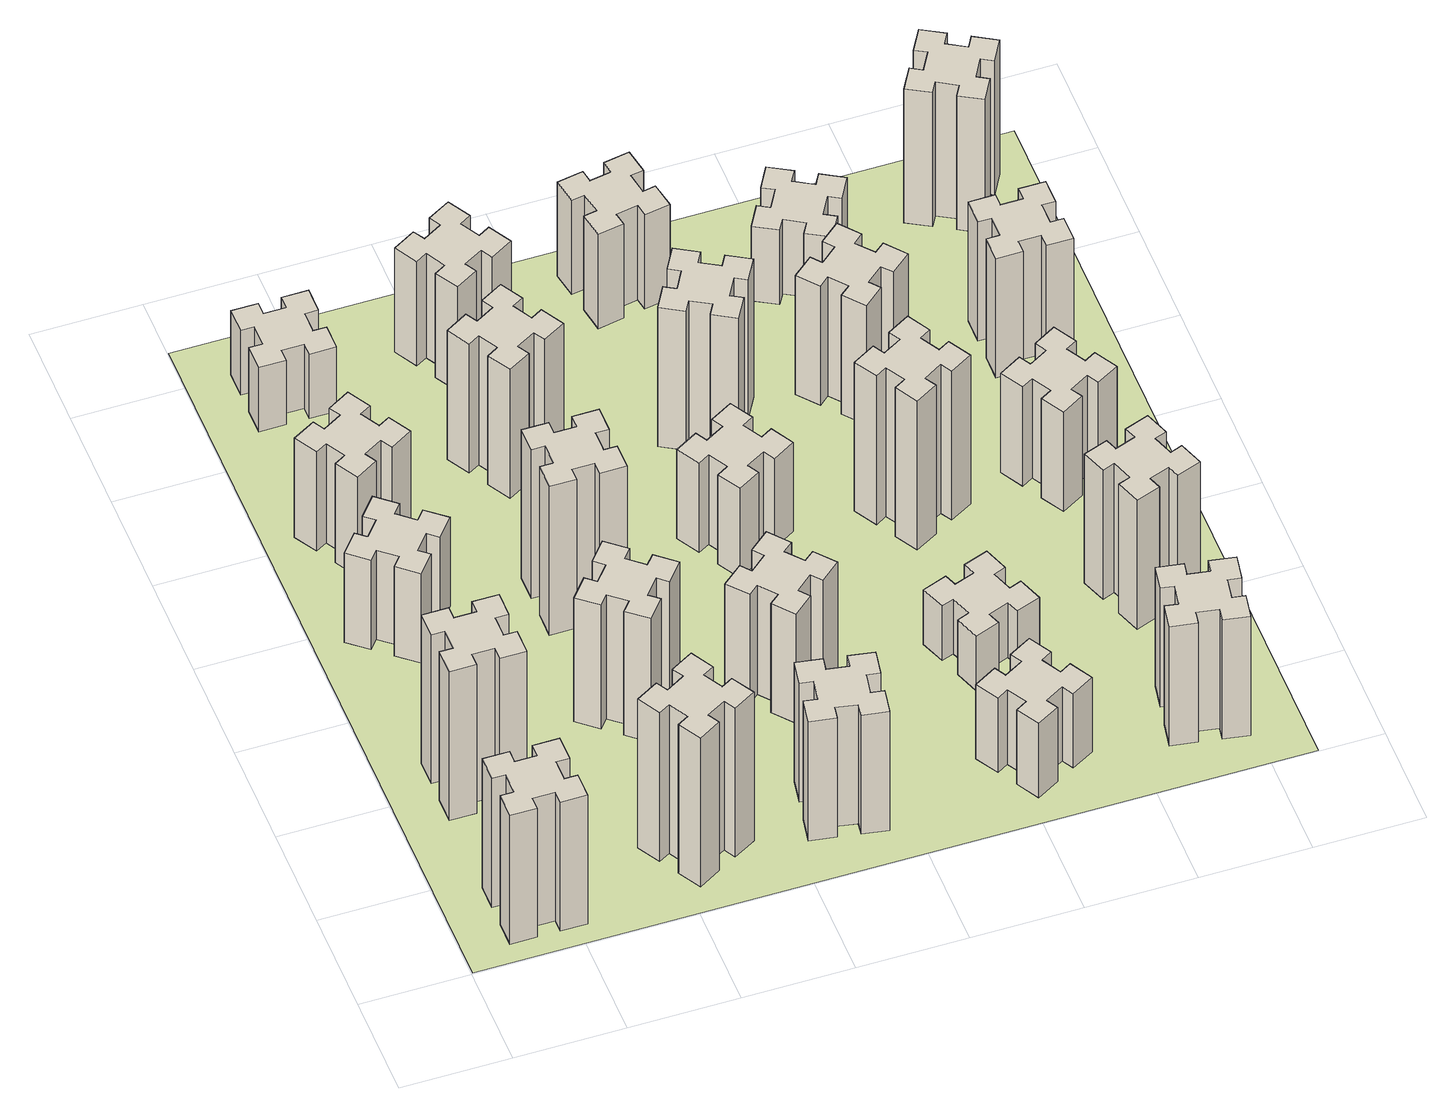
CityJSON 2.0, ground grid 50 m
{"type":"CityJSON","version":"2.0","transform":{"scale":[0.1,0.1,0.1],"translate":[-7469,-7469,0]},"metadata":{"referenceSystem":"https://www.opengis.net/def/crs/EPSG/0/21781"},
"CityObjects":{
"building1":{"type":"Building","attributes":{"class":"1000","function":"1000","usage":"1000","yearOfConstruction":2016,"roofType":"1000","measuredHeight":78,"storeysAboveGround":30,"storeysBelowGround":0},"geometry":[{"type":"Solid","lod":"1","boundaries":[[[[0,1,2,3,4,5,6,7,8,9,10,11,12,13,14,15,16,17,18,19]],[[17,16,20,21]],[[16,15,22,20]],[[15,14,23,22]],[[14,13,24,23]],[[13,12,25,24]],[[12,11,26,25]],[[11,10,27,26]],[[10,9,28,27]],[[9,8,29,28]],[[8,7,30,29]],[[7,6,31,30]],[[6,5,32,31]],[[5,4,33,32]],[[4,3,34,33]],[[3,2,35,34]],[[2,1,36,35]],[[1,0,37,36]],[[0,19,38,37]],[[19,18,39,38]],[[18,17,21,39]],[[24,25,26,27,28,29,30,31,32,33,34,35,36,37,38,39,21,20,22,23]]]]}]},
"building2":{"type":"Building","attributes":{"class":"1000","function":"1000","usage":"1000","yearOfConstruction":2016,"roofType":"1000","measuredHeight":90,"storeysAboveGround":30,"storeysBelowGround":0},"geometry":[{"type":"Solid","lod":"1","boundaries":[[[[40,41,42,43,44,45,46,47,48,49,50,51,52,53,54,55,56,57,58,59]],[[57,56,60,61]],[[56,55,62,60]],[[55,54,63,62]],[[54,53,64,63]],[[53,52,65,64]],[[52,51,66,65]],[[51,50,67,66]],[[50,49,68,67]],[[49,48,69,68]],[[48,47,70,69]],[[47,46,71,70]],[[46,45,72,71]],[[45,44,73,72]],[[44,43,74,73]],[[43,42,75,74]],[[42,41,76,75]],[[41,40,77,76]],[[40,59,78,77]],[[59,58,79,78]],[[58,57,61,79]],[[64,65,66,67,68,69,70,71,72,73,74,75,76,77,78,79,61,60,62,63]]]]}]},
"building3":{"type":"Building","attributes":{"class":"1000","function":"1000","usage":"1000","yearOfConstruction":2016,"roofType":"1000","measuredHeight":54,"storeysAboveGround":30,"storeysBelowGround":0},"geometry":[{"type":"Solid","lod":"1","boundaries":[[[[80,81,82,83,84,85,86,87,88,89,90,91,92,93,94,95,96,97,98,99]],[[97,96,100,101]],[[96,95,102,100]],[[95,94,103,102]],[[94,93,104,103]],[[93,92,105,104]],[[92,91,106,105]],[[91,90,107,106]],[[90,89,108,107]],[[89,88,109,108]],[[88,87,110,109]],[[87,86,111,110]],[[86,85,112,111]],[[85,84,113,112]],[[84,83,114,113]],[[83,82,115,114]],[[82,81,116,115]],[[81,80,117,116]],[[80,99,118,117]],[[99,98,119,118]],[[98,97,101,119]],[[104,105,106,107,108,109,110,111,112,113,114,115,116,117,118,119,101,100,102,103]]]]}]},
"building4":{"type":"Building","attributes":{"class":"1000","function":"1000","usage":"1000","yearOfConstruction":2016,"roofType":"1000","measuredHeight":60,"storeysAboveGround":30,"storeysBelowGround":0},"geometry":[{"type":"Solid","lod":"1","boundaries":[[[[120,121,122,123,124,125,126,127,128,129,130,131,132,133,134,135,136,137,138,139]],[[137,136,140,141]],[[136,135,142,140]],[[135,134,143,142]],[[134,133,144,143]],[[133,132,145,144]],[[132,131,146,145]],[[131,130,147,146]],[[130,129,148,147]],[[129,128,149,148]],[[128,127,150,149]],[[127,126,151,150]],[[126,125,152,151]],[[125,124,153,152]],[[124,123,154,153]],[[123,122,155,154]],[[122,121,156,155]],[[121,120,157,156]],[[120,139,158,157]],[[139,138,159,158]],[[138,137,141,159]],[[144,145,146,147,148,149,150,151,152,153,154,155,156,157,158,159,141,140,142,143]]]]}]},
"building5":{"type":"Building","attributes":{"class":"1000","function":"1000","usage":"1000","yearOfConstruction":2016,"roofType":"1000","measuredHeight":90,"storeysAboveGround":30,"storeysBelowGround":0},"geometry":[{"type":"Solid","lod":"1","boundaries":[[[[160,161,162,163,164,165,166,167,168,169,170,171,172,173,174,175,176,177,178,179]],[[177,176,180,181]],[[176,175,182,180]],[[175,174,183,182]],[[174,173,184,183]],[[173,172,185,184]],[[172,171,186,185]],[[171,170,187,186]],[[170,169,188,187]],[[169,168,189,188]],[[168,167,190,189]],[[167,166,191,190]],[[166,165,192,191]],[[165,164,193,192]],[[164,163,194,193]],[[163,162,195,194]],[[162,161,196,195]],[[161,160,197,196]],[[160,179,198,197]],[[179,178,199,198]],[[178,177,181,199]],[[184,185,186,187,188,189,190,191,192,193,194,195,196,197,198,199,181,180,182,183]]]]}]},
"building6":{"type":"Building","attributes":{"class":"1000","function":"1000","usage":"1000","yearOfConstruction":2016,"roofType":"1000","measuredHeight":39,"storeysAboveGround":30,"storeysBelowGround":0},"geometry":[{"type":"Solid","lod":"1","boundaries":[[[[200,201,202,203,204,205,206,207,208,209,210,211,212,213,214,215,216,217,218,219]],[[217,216,220,221]],[[216,215,222,220]],[[215,214,223,222]],[[214,213,224,223]],[[213,212,225,224]],[[212,211,226,225]],[[211,210,227,226]],[[210,209,228,227]],[[209,208,229,228]],[[208,207,230,229]],[[207,206,231,230]],[[206,205,232,231]],[[205,204,233,232]],[[204,203,234,233]],[[203,202,235,234]],[[202,201,236,235]],[[201,200,237,236]],[[200,219,238,237]],[[219,218,239,238]],[[218,217,221,239]],[[224,225,226,227,228,229,230,231,232,233,234,235,236,237,238,239,221,220,222,223]]]]}]},
"building7":{"type":"Building","attributes":{"class":"1000","function":"1000","usage":"1000","yearOfConstruction":2016,"roofType":"1000","measuredHeight":75,"storeysAboveGround":30,"storeysBelowGround":0},"geometry":[{"type":"Solid","lod":"1","boundaries":[[[[240,241,242,243,244,245,246,247,248,249,250,251,252,253,254,255,256,257,258,259]],[[257,256,260,261]],[[256,255,262,260]],[[255,254,263,262]],[[254,253,264,263]],[[253,252,265,264]],[[252,251,266,265]],[[251,250,267,266]],[[250,249,268,267]],[[249,248,269,268]],[[248,247,270,269]],[[247,246,271,270]],[[246,245,272,271]],[[245,244,273,272]],[[244,243,274,273]],[[243,242,275,274]],[[242,241,276,275]],[[241,240,277,276]],[[240,259,278,277]],[[259,258,279,278]],[[258,257,261,279]],[[264,265,266,267,268,269,270,271,272,273,274,275,276,277,278,279,261,260,262,263]]]]}]},
"building8":{"type":"Building","attributes":{"class":"1000","function":"1000","usage":"1000","yearOfConstruction":2016,"roofType":"1000","measuredHeight":90,"storeysAboveGround":30,"storeysBelowGround":0},"geometry":[{"type":"Solid","lod":"1","boundaries":[[[[280,281,282,283,284,285,286,287,288,289,290,291,292,293,294,295,296,297,298,299]],[[297,296,300,301]],[[296,295,302,300]],[[295,294,303,302]],[[294,293,304,303]],[[293,292,305,304]],[[292,291,306,305]],[[291,290,307,306]],[[290,289,308,307]],[[289,288,309,308]],[[288,287,310,309]],[[287,286,311,310]],[[286,285,312,311]],[[285,284,313,312]],[[284,283,314,313]],[[283,282,315,314]],[[282,281,316,315]],[[281,280,317,316]],[[280,299,318,317]],[[299,298,319,318]],[[298,297,301,319]],[[304,305,306,307,308,309,310,311,312,313,314,315,316,317,318,319,301,300,302,303]]]]}]},
"building9":{"type":"Building","attributes":{"class":"1000","function":"1000","usage":"1000","yearOfConstruction":2016,"roofType":"1000","measuredHeight":72,"storeysAboveGround":30,"storeysBelowGround":0},"geometry":[{"type":"Solid","lod":"1","boundaries":[[[[320,321,322,323,324,325,326,327,328,329,330,331,332,333,334,335,336,337,338,339]],[[337,336,340,341]],[[336,335,342,340]],[[335,334,343,342]],[[334,333,344,343]],[[333,332,345,344]],[[332,331,346,345]],[[331,330,347,346]],[[330,329,348,347]],[[329,328,349,348]],[[328,327,350,349]],[[327,326,351,350]],[[326,325,352,351]],[[325,324,353,352]],[[324,323,354,353]],[[323,322,355,354]],[[322,321,356,355]],[[321,320,357,356]],[[320,339,358,357]],[[339,338,359,358]],[[338,337,341,359]],[[344,345,346,347,348,349,350,351,352,353,354,355,356,357,358,359,341,340,342,343]]]]}]},
"building10":{"type":"Building","attributes":{"class":"1000","function":"1000","usage":"1000","yearOfConstruction":2016,"roofType":"1000","measuredHeight":78,"storeysAboveGround":30,"storeysBelowGround":0},"geometry":[{"type":"Solid","lod":"1","boundaries":[[[[360,361,362,363,364,365,366,367,368,369,370,371,372,373,374,375,376,377,378,379]],[[377,376,380,381]],[[376,375,382,380]],[[375,374,383,382]],[[374,373,384,383]],[[373,372,385,384]],[[372,371,386,385]],[[371,370,387,386]],[[370,369,388,387]],[[369,368,389,388]],[[368,367,390,389]],[[367,366,391,390]],[[366,365,392,391]],[[365,364,393,392]],[[364,363,394,393]],[[363,362,395,394]],[[362,361,396,395]],[[361,360,397,396]],[[360,379,398,397]],[[379,378,399,398]],[[378,377,381,399]],[[384,385,386,387,388,389,390,391,392,393,394,395,396,397,398,399,381,380,382,383]]]]}]},
"building11":{"type":"Building","attributes":{"class":"1000","function":"1000","usage":"1000","yearOfConstruction":2016,"roofType":"1000","measuredHeight":66,"storeysAboveGround":30,"storeysBelowGround":0},"geometry":[{"type":"Solid","lod":"1","boundaries":[[[[400,401,402,403,404,405,406,407,408,409,410,411,412,413,414,415,416,417,418,419]],[[417,416,420,421]],[[416,415,422,420]],[[415,414,423,422]],[[414,413,424,423]],[[413,412,425,424]],[[412,411,426,425]],[[411,410,427,426]],[[410,409,428,427]],[[409,408,429,428]],[[408,407,430,429]],[[407,406,431,430]],[[406,405,432,431]],[[405,404,433,432]],[[404,403,434,433]],[[403,402,435,434]],[[402,401,436,435]],[[401,400,437,436]],[[400,419,438,437]],[[419,418,439,438]],[[418,417,421,439]],[[424,425,426,427,428,429,430,431,432,433,434,435,436,437,438,439,421,420,422,423]]]]}]},
"building12":{"type":"Building","attributes":{"class":"1000","function":"1000","usage":"1000","yearOfConstruction":2016,"roofType":"1000","measuredHeight":63,"storeysAboveGround":30,"storeysBelowGround":0},"geometry":[{"type":"Solid","lod":"1","boundaries":[[[[440,441,442,443,444,445,446,447,448,449,450,451,452,453,454,455,456,457,458,459]],[[457,456,460,461]],[[456,455,462,460]],[[455,454,463,462]],[[454,453,464,463]],[[453,452,465,464]],[[452,451,466,465]],[[451,450,467,466]],[[450,449,468,467]],[[449,448,469,468]],[[448,447,470,469]],[[447,446,471,470]],[[446,445,472,471]],[[445,444,473,472]],[[444,443,474,473]],[[443,442,475,474]],[[442,441,476,475]],[[441,440,477,476]],[[440,459,478,477]],[[459,458,479,478]],[[458,457,461,479]],[[464,465,466,467,468,469,470,471,472,473,474,475,476,477,478,479,461,460,462,463]]]]}]},
"building13":{"type":"Building","attributes":{"class":"1000","function":"1000","usage":"1000","yearOfConstruction":2016,"roofType":"1000","measuredHeight":54,"storeysAboveGround":30,"storeysBelowGround":0},"geometry":[{"type":"Solid","lod":"1","boundaries":[[[[480,481,482,483,484,485,486,487,488,489,490,491,492,493,494,495,496,497,498,499]],[[497,496,500,501]],[[496,495,502,500]],[[495,494,503,502]],[[494,493,504,503]],[[493,492,505,504]],[[492,491,506,505]],[[491,490,507,506]],[[490,489,508,507]],[[489,488,509,508]],[[488,487,510,509]],[[487,486,511,510]],[[486,485,512,511]],[[485,484,513,512]],[[484,483,514,513]],[[483,482,515,514]],[[482,481,516,515]],[[481,480,517,516]],[[480,499,518,517]],[[499,498,519,518]],[[498,497,501,519]],[[504,505,506,507,508,509,510,511,512,513,514,515,516,517,518,519,501,500,502,503]]]]}]},
"building14":{"type":"Building","attributes":{"class":"1000","function":"1000","usage":"1000","yearOfConstruction":2016,"roofType":"1000","measuredHeight":45,"storeysAboveGround":30,"storeysBelowGround":0},"geometry":[{"type":"Solid","lod":"1","boundaries":[[[[520,521,522,523,524,525,526,527,528,529,530,531,532,533,534,535,536,537,538,539]],[[537,536,540,541]],[[536,535,542,540]],[[535,534,543,542]],[[534,533,544,543]],[[533,532,545,544]],[[532,531,546,545]],[[531,530,547,546]],[[530,529,548,547]],[[529,528,549,548]],[[528,527,550,549]],[[527,526,551,550]],[[526,525,552,551]],[[525,524,553,552]],[[524,523,554,553]],[[523,522,555,554]],[[522,521,556,555]],[[521,520,557,556]],[[520,539,558,557]],[[539,538,559,558]],[[538,537,541,559]],[[544,545,546,547,548,549,550,551,552,553,554,555,556,557,558,559,541,540,542,543]]]]}]},
"building15":{"type":"Building","attributes":{"class":"1000","function":"1000","usage":"1000","yearOfConstruction":2016,"roofType":"1000","measuredHeight":84,"storeysAboveGround":30,"storeysBelowGround":0},"geometry":[{"type":"Solid","lod":"1","boundaries":[[[[560,561,562,563,564,565,566,567,568,569,570,571,572,573,574,575,576,577,578,579]],[[577,576,580,581]],[[576,575,582,580]],[[575,574,583,582]],[[574,573,584,583]],[[573,572,585,584]],[[572,571,586,585]],[[571,570,587,586]],[[570,569,588,587]],[[569,568,589,588]],[[568,567,590,589]],[[567,566,591,590]],[[566,565,592,591]],[[565,564,593,592]],[[564,563,594,593]],[[563,562,595,594]],[[562,561,596,595]],[[561,560,597,596]],[[560,579,598,597]],[[579,578,599,598]],[[578,577,581,599]],[[584,585,586,587,588,589,590,591,592,593,594,595,596,597,598,599,581,580,582,583]]]]}]},
"building16":{"type":"Building","attributes":{"class":"1000","function":"1000","usage":"1000","yearOfConstruction":2016,"roofType":"1000","measuredHeight":57,"storeysAboveGround":30,"storeysBelowGround":0},"geometry":[{"type":"Solid","lod":"1","boundaries":[[[[600,601,602,603,604,605,606,607,608,609,610,611,612,613,614,615,616,617,618,619]],[[617,616,620,621]],[[616,615,622,620]],[[615,614,623,622]],[[614,613,624,623]],[[613,612,625,624]],[[612,611,626,625]],[[611,610,627,626]],[[610,609,628,627]],[[609,608,629,628]],[[608,607,630,629]],[[607,606,631,630]],[[606,605,632,631]],[[605,604,633,632]],[[604,603,634,633]],[[603,602,635,634]],[[602,601,636,635]],[[601,600,637,636]],[[600,619,638,637]],[[619,618,639,638]],[[618,617,621,639]],[[624,625,626,627,628,629,630,631,632,633,634,635,636,637,638,639,621,620,622,623]]]]}]},
"building17":{"type":"Building","attributes":{"class":"1000","function":"1000","usage":"1000","yearOfConstruction":2016,"roofType":"1000","measuredHeight":33,"storeysAboveGround":30,"storeysBelowGround":0},"geometry":[{"type":"Solid","lod":"1","boundaries":[[[[640,641,642,643,644,645,646,647,648,649,650,651,652,653,654,655,656,657,658,659]],[[657,656,660,661]],[[656,655,662,660]],[[655,654,663,662]],[[654,653,664,663]],[[653,652,665,664]],[[652,651,666,665]],[[651,650,667,666]],[[650,649,668,667]],[[649,648,669,668]],[[648,647,670,669]],[[647,646,671,670]],[[646,645,672,671]],[[645,644,673,672]],[[644,643,674,673]],[[643,642,675,674]],[[642,641,676,675]],[[641,640,677,676]],[[640,659,678,677]],[[659,658,679,678]],[[658,657,661,679]],[[664,665,666,667,668,669,670,671,672,673,674,675,676,677,678,679,661,660,662,663]]]]}]},
"building18":{"type":"Building","attributes":{"class":"1000","function":"1000","usage":"1000","yearOfConstruction":2016,"roofType":"1000","measuredHeight":90,"storeysAboveGround":30,"storeysBelowGround":0},"geometry":[{"type":"Solid","lod":"1","boundaries":[[[[680,681,682,683,684,685,686,687,688,689,690,691,692,693,694,695,696,697,698,699]],[[697,696,700,701]],[[696,695,702,700]],[[695,694,703,702]],[[694,693,704,703]],[[693,692,705,704]],[[692,691,706,705]],[[691,690,707,706]],[[690,689,708,707]],[[689,688,709,708]],[[688,687,710,709]],[[687,686,711,710]],[[686,685,712,711]],[[685,684,713,712]],[[684,683,714,713]],[[683,682,715,714]],[[682,681,716,715]],[[681,680,717,716]],[[680,699,718,717]],[[699,698,719,718]],[[698,697,701,719]],[[704,705,706,707,708,709,710,711,712,713,714,715,716,717,718,719,701,700,702,703]]]]}]},
"building19":{"type":"Building","attributes":{"class":"1000","function":"1000","usage":"1000","yearOfConstruction":2016,"roofType":"1000","measuredHeight":72,"storeysAboveGround":30,"storeysBelowGround":0},"geometry":[{"type":"Solid","lod":"1","boundaries":[[[[720,721,722,723,724,725,726,727,728,729,730,731,732,733,734,735,736,737,738,739]],[[737,736,740,741]],[[736,735,742,740]],[[735,734,743,742]],[[734,733,744,743]],[[733,732,745,744]],[[732,731,746,745]],[[731,730,747,746]],[[730,729,748,747]],[[729,728,749,748]],[[728,727,750,749]],[[727,726,751,750]],[[726,725,752,751]],[[725,724,753,752]],[[724,723,754,753]],[[723,722,755,754]],[[722,721,756,755]],[[721,720,757,756]],[[720,739,758,757]],[[739,738,759,758]],[[738,737,741,759]],[[744,745,746,747,748,749,750,751,752,753,754,755,756,757,758,759,741,740,742,743]]]]}]},
"building20":{"type":"Building","attributes":{"class":"1000","function":"1000","usage":"1000","yearOfConstruction":2016,"roofType":"1000","measuredHeight":72,"storeysAboveGround":30,"storeysBelowGround":0},"geometry":[{"type":"Solid","lod":"1","boundaries":[[[[760,761,762,763,764,765,766,767,768,769,770,771,772,773,774,775,776,777,778,779]],[[777,776,780,781]],[[776,775,782,780]],[[775,774,783,782]],[[774,773,784,783]],[[773,772,785,784]],[[772,771,786,785]],[[771,770,787,786]],[[770,769,788,787]],[[769,768,789,788]],[[768,767,790,789]],[[767,766,791,790]],[[766,765,792,791]],[[765,764,793,792]],[[764,763,794,793]],[[763,762,795,794]],[[762,761,796,795]],[[761,760,797,796]],[[760,779,798,797]],[[779,778,799,798]],[[778,777,781,799]],[[784,785,786,787,788,789,790,791,792,793,794,795,796,797,798,799,781,780,782,783]]]]}]},
"building21":{"type":"Building","attributes":{"class":"1000","function":"1000","usage":"1000","yearOfConstruction":2016,"roofType":"1000","measuredHeight":45,"storeysAboveGround":30,"storeysBelowGround":0},"geometry":[{"type":"Solid","lod":"1","boundaries":[[[[800,801,802,803,804,805,806,807,808,809,810,811,812,813,814,815,816,817,818,819]],[[817,816,820,821]],[[816,815,822,820]],[[815,814,823,822]],[[814,813,824,823]],[[813,812,825,824]],[[812,811,826,825]],[[811,810,827,826]],[[810,809,828,827]],[[809,808,829,828]],[[808,807,830,829]],[[807,806,831,830]],[[806,805,832,831]],[[805,804,833,832]],[[804,803,834,833]],[[803,802,835,834]],[[802,801,836,835]],[[801,800,837,836]],[[800,819,838,837]],[[819,818,839,838]],[[818,817,821,839]],[[824,825,826,827,828,829,830,831,832,833,834,835,836,837,838,839,821,820,822,823]]]]}]},
"building22":{"type":"Building","attributes":{"class":"1000","function":"1000","usage":"1000","yearOfConstruction":2016,"roofType":"1000","measuredHeight":78,"storeysAboveGround":30,"storeysBelowGround":0},"geometry":[{"type":"Solid","lod":"1","boundaries":[[[[840,841,842,843,844,845,846,847,848,849,850,851,852,853,854,855,856,857,858,859]],[[857,856,860,861]],[[856,855,862,860]],[[855,854,863,862]],[[854,853,864,863]],[[853,852,865,864]],[[852,851,866,865]],[[851,850,867,866]],[[850,849,868,867]],[[849,848,869,868]],[[848,847,870,869]],[[847,846,871,870]],[[846,845,872,871]],[[845,844,873,872]],[[844,843,874,873]],[[843,842,875,874]],[[842,841,876,875]],[[841,840,877,876]],[[840,859,878,877]],[[859,858,879,878]],[[858,857,861,879]],[[864,865,866,867,868,869,870,871,872,873,874,875,876,877,878,879,861,860,862,863]]]]}]},
"building23":{"type":"Building","attributes":{"class":"1000","function":"1000","usage":"1000","yearOfConstruction":2016,"roofType":"1000","measuredHeight":60,"storeysAboveGround":30,"storeysBelowGround":0},"geometry":[{"type":"Solid","lod":"1","boundaries":[[[[880,881,882,883,884,885,886,887,888,889,890,891,892,893,894,895,896,897,898,899]],[[897,896,900,901]],[[896,895,902,900]],[[895,894,903,902]],[[894,893,904,903]],[[893,892,905,904]],[[892,891,906,905]],[[891,890,907,906]],[[890,889,908,907]],[[889,888,909,908]],[[888,887,910,909]],[[887,886,911,910]],[[886,885,912,911]],[[885,884,913,912]],[[884,883,914,913]],[[883,882,915,914]],[[882,881,916,915]],[[881,880,917,916]],[[880,899,918,917]],[[899,898,919,918]],[[898,897,901,919]],[[904,905,906,907,908,909,910,911,912,913,914,915,916,917,918,919,901,900,902,903]]]]}]},
"building24":{"type":"Building","attributes":{"class":"1000","function":"1000","usage":"1000","yearOfConstruction":2016,"roofType":"1000","measuredHeight":72,"storeysAboveGround":30,"storeysBelowGround":0},"geometry":[{"type":"Solid","lod":"1","boundaries":[[[[920,921,922,923,924,925,926,927,928,929,930,931,932,933,934,935,936,937,938,939]],[[937,936,940,941]],[[936,935,942,940]],[[935,934,943,942]],[[934,933,944,943]],[[933,932,945,944]],[[932,931,946,945]],[[931,930,947,946]],[[930,929,948,947]],[[929,928,949,948]],[[928,927,950,949]],[[927,926,951,950]],[[926,925,952,951]],[[925,924,953,952]],[[924,923,954,953]],[[923,922,955,954]],[[922,921,956,955]],[[921,920,957,956]],[[920,939,958,957]],[[939,938,959,958]],[[938,937,941,959]],[[944,945,946,947,948,949,950,951,952,953,954,955,956,957,958,959,941,940,942,943]]]]}]},
"building25":{"type":"Building","attributes":{"class":"1000","function":"1000","usage":"1000","yearOfConstruction":2016,"roofType":"1000","measuredHeight":81,"storeysAboveGround":30,"storeysBelowGround":0},"geometry":[{"type":"Solid","lod":"1","boundaries":[[[[960,961,962,963,964,965,966,967,968,969,970,971,972,973,974,975,976,977,978,979]],[[977,976,980,981]],[[976,975,982,980]],[[975,974,983,982]],[[974,973,984,983]],[[973,972,985,984]],[[972,971,986,985]],[[971,970,987,986]],[[970,969,988,987]],[[969,968,989,988]],[[968,967,990,989]],[[967,966,991,990]],[[966,965,992,991]],[[965,964,993,992]],[[964,963,994,993]],[[963,962,995,994]],[[962,961,996,995]],[[961,960,997,996]],[[960,979,998,997]],[[979,978,999,998]],[[978,977,981,999]],[[984,985,986,987,988,989,990,991,992,993,994,995,996,997,998,999,981,980,982,983]]]]}]},
"landuse1":{"type":"LandUse","attributes":{"name":"plot1","function":"1010"},"geometry":[{"type":"MultiSurface","lod":"1","boundaries":[[[1000,1001,1002,1003]]]}]}
},
"vertices":[
[265,325,0],[265,225,0],[205,225,0],[205,105,0],[325,105,0],[325,165,0],[425,165,0],[425,105,0],[545,105,0],[545,225,0],[485,225,0],[485,325,0],[545,325,0],[545,445,0],[425,445,0],[425,385,0],[325,385,0],[325,445,0],[205,445,0],[205,325,0],[325,385,780],[325,445,780],[425,385,780],[425,445,780],[545,445,780],[545,325,780],[485,325,780],[485,225,780],[545,225,780],[545,105,780],[425,105,780],[425,165,780],[325,165,780],[325,105,780],[205,105,780],[205,225,780],[265,225,780],[265,325,780],[205,325,780],[205,445,780],
[265,1065,0],[265,965,0],[205,965,0],[205,845,0],[325,845,0],[325,905,0],[425,905,0],[425,845,0],[545,845,0],[545,965,0],[485,965,0],[485,1065,0],[545,1065,0],[545,1185,0],[425,1185,0],[425,1125,0],[325,1125,0],[325,1185,0],[205,1185,0],[205,1065,0],[325,1125,900],[325,1185,900],[425,1125,900],[425,1185,900],[545,1185,900],[545,1065,900],[485,1065,900],[485,965,900],[545,965,900],[545,845,900],[425,845,900],[425,905,900],[325,905,900],[325,845,900],[205,845,900],[205,965,900],[265,965,900],[265,1065,900],[205,1065,900],[205,1185,900],
[427,1846,0],[492,1923,0],[538,1884,0],[615,1976,0],[523,2053,0],[484,2007,0],[408,2072,0],[446,2118,0],[354,2195,0],[277,2103,0],[323,2064,0],[259,1988,0],[213,2026,0],[136,1934,0],[228,1857,0],[266,1903,0],[343,1839,0],[304,1793,0],[396,1716,0],[473,1808,0],[343,1839,540],[304,1793,540],[266,1903,540],[228,1857,540],[136,1934,540],[213,2026,540],[259,1988,540],[323,2064,540],[277,2103,540],[354,2195,540],[446,2118,540],[408,2072,540],[484,2007,540],[523,2053,540],[615,1976,540],[538,1884,540],[492,1923,540],[427,1846,540],[473,1808,540],[396,1716,540],
[496,2507,0],[446,2594,0],[498,2624,0],[438,2728,0],[334,2668,0],[364,2616,0],[277,2566,0],[247,2618,0],[143,2558,0],[203,2454,0],[255,2484,0],[305,2397,0],[253,2367,0],[313,2263,0],[417,2323,0],[387,2375,0],[474,2425,0],[504,2373,0],[608,2433,0],[548,2537,0],[474,2425,600],[504,2373,600],[387,2375,600],[417,2323,600],[313,2263,600],[253,2367,600],[305,2397,600],[255,2484,600],[203,2454,600],[143,2558,600],[247,2618,600],[277,2566,600],[364,2616,600],[334,2668,600],[438,2728,600],[498,2624,600],[446,2594,600],[496,2507,600],[548,2537,600],[608,2433,600],
[1127,255,0],[1214,305,0],[1244,253,0],[1348,313,0],[1288,417,0],[1236,387,0],[1186,474,0],[1238,504,0],[1178,608,0],[1074,548,0],[1104,496,0],[1017,446,0],[987,498,0],[883,438,0],[943,334,0],[995,364,0],[1045,277,0],[993,247,0],[1053,143,0],[1157,203,0],[1045,277,900],[993,247,900],[995,364,900],[943,334,900],[883,438,900],[987,498,900],[1017,446,900],[1104,496,900],[1074,548,900],[1178,608,900],[1238,504,900],[1186,474,900],[1236,387,900],[1288,417,900],[1348,313,900],[1244,253,900],[1214,305,900],[1127,255,900],[1157,203,900],[1053,143,900],
[265,3385,0],[265,3285,0],[205,3285,0],[205,3165,0],[325,3165,0],[325,3225,0],[425,3225,0],[425,3165,0],[545,3165,0],[545,3285,0],[485,3285,0],[485,3385,0],[545,3385,0],[545,3505,0],[425,3505,0],[425,3445,0],[325,3445,0],[325,3505,0],[205,3505,0],[205,3385,0],[325,3445,390],[325,3505,390],[425,3445,390],[425,3505,390],[545,3505,390],[545,3385,390],[485,3385,390],[485,3285,390],[545,3285,390],[545,3165,390],[425,3165,390],[425,3225,390],[325,3225,390],[325,3165,390],[205,3165,390],[205,3285,390],[265,3285,390],[265,3385,390],[205,3385,390],[205,3505,390],
[1224,1267,0],[1148,1332,0],[1186,1378,0],[1094,1455,0],[1017,1363,0],[1063,1324,0],[999,1248,0],[953,1286,0],[876,1194,0],[968,1117,0],[1006,1163,0],[1083,1099,0],[1044,1053,0],[1136,976,0],[1213,1068,0],[1167,1106,0],[1232,1183,0],[1278,1144,0],[1355,1236,0],[1263,1313,0],[1232,1183,750],[1278,1144,750],[1167,1106,750],[1213,1068,750],[1136,976,750],[1044,1053,750],[1083,1099,750],[1006,1163,750],[968,1117,750],[876,1194,750],[953,1286,750],[999,1248,750],[1063,1324,750],[1017,1363,750],[1094,1455,750],[1186,1378,750],[1148,1332,750],[1224,1267,750],[1263,1313,750],[1355,1236,750],
[1165,1965,0],[1065,1965,0],[1065,2025,0],[945,2025,0],[945,1905,0],[1005,1905,0],[1005,1805,0],[945,1805,0],[945,1685,0],[1065,1685,0],[1065,1745,0],[1165,1745,0],[1165,1685,0],[1285,1685,0],[1285,1805,0],[1225,1805,0],[1225,1905,0],[1285,1905,0],[1285,2025,0],[1165,2025,0],[1225,1905,900],[1285,1905,900],[1225,1805,900],[1285,1805,900],[1285,1685,900],[1165,1685,900],[1165,1745,900],[1065,1745,900],[1065,1685,900],[945,1685,900],[945,1805,900],[1005,1805,900],[1005,1905,900],[945,1905,900],[945,2025,900],[1065,2025,900],[1065,1965,900],[1165,1965,900],[1165,2025,900],[1285,2025,900],
[1855,307,0],[1872,405,0],[1931,395,0],[1952,513,0],[1834,534,0],[1824,475,0],[1725,492,0],[1736,551,0],[1617,572,0],[1597,454,0],[1656,444,0],[1638,345,0],[1579,356,0],[1558,237,0],[1677,217,0],[1687,276,0],[1785,258,0],[1775,199,0],[1893,178,0],[1914,297,0],[1785,258,720],[1775,199,720],[1687,276,720],[1677,217,720],[1558,237,720],[1579,356,720],[1638,345,720],[1656,444,720],[1597,454,720],[1617,572,720],[1736,551,720],[1725,492,720],[1824,475,720],[1834,534,720],[1952,513,720],[1931,395,720],[1872,405,720],[1855,307,720],[1914,297,720],[1893,178,720],
[1236,2707,0],[1186,2794,0],[1238,2824,0],[1178,2928,0],[1074,2868,0],[1104,2816,0],[1017,2766,0],[987,2818,0],[883,2758,0],[943,2654,0],[995,2684,0],[1045,2597,0],[993,2567,0],[1053,2463,0],[1157,2523,0],[1127,2575,0],[1214,2625,0],[1244,2573,0],[1348,2633,0],[1288,2737,0],[1214,2625,780],[1244,2573,780],[1127,2575,780],[1157,2523,780],[1053,2463,780],[993,2567,780],[1045,2597,780],[995,2684,780],[943,2654,780],[883,2758,780],[987,2818,780],[1017,2766,780],[1104,2816,780],[1074,2868,780],[1178,2928,780],[1238,2824,780],[1186,2794,780],[1236,2707,780],[1288,2737,780],[1348,2633,780],
[1788,999,0],[1864,1063,0],[1903,1017,0],[1995,1094,0],[1918,1186,0],[1872,1148,0],[1807,1224,0],[1853,1263,0],[1776,1355,0],[1684,1278,0],[1723,1232,0],[1646,1167,0],[1608,1213,0],[1516,1136,0],[1593,1044,0],[1639,1083,0],[1703,1006,0],[1657,968,0],[1734,876,0],[1826,953,0],[1703,1006,660],[1657,968,660],[1639,1083,660],[1593,1044,660],[1516,1136,660],[1608,1213,660],[1646,1167,660],[1723,1232,660],[1684,1278,660],[1776,1355,660],[1853,1263,660],[1807,1224,660],[1872,1148,660],[1918,1186,660],[1995,1094,660],[1903,1017,660],[1864,1063,660],[1788,999,660],[1826,953,660],[1734,876,660],
[1236,3347,0],[1186,3434,0],[1238,3464,0],[1178,3568,0],[1074,3508,0],[1104,3456,0],[1017,3406,0],[987,3458,0],[883,3398,0],[943,3294,0],[995,3324,0],[1045,3237,0],[993,3207,0],[1053,3103,0],[1157,3163,0],[1127,3215,0],[1214,3265,0],[1244,3213,0],[1348,3273,0],[1288,3377,0],[1214,3265,630],[1244,3213,630],[1127,3215,630],[1157,3163,630],[1053,3103,630],[993,3207,630],[1045,3237,630],[995,3324,630],[943,3294,630],[883,3398,630],[987,3458,630],[1017,3406,630],[1104,3456,630],[1074,3508,630],[1178,3568,630],[1238,3464,630],[1186,3434,630],[1236,3347,630],[1288,3377,630],[1348,3273,630],
[1844,2076,0],[1757,2026,0],[1727,2078,0],[1623,2018,0],[1683,1914,0],[1735,1944,0],[1785,1857,0],[1733,1827,0],[1793,1723,0],[1897,1783,0],[1867,1835,0],[1954,1885,0],[1984,1833,0],[2088,1893,0],[2028,1997,0],[1976,1967,0],[1926,2054,0],[1978,2084,0],[1918,2188,0],[1814,2128,0],[1926,2054,540],[1978,2084,540],[1976,1967,540],[2028,1997,540],[2088,1893,540],[1984,1833,540],[1954,1885,540],[1867,1835,540],[1897,1783,540],[1793,1723,540],[1733,1827,540],[1785,1857,540],[1735,1944,540],[1683,1914,540],[1623,2018,540],[1727,2078,540],[1757,2026,540],[1844,2076,540],[1814,2128,540],[1918,2188,540],
[2475,364,0],[2525,277,0],[2473,247,0],[2533,143,0],[2637,203,0],[2607,255,0],[2694,305,0],[2724,253,0],[2828,313,0],[2768,417,0],[2716,387,0],[2666,474,0],[2718,504,0],[2658,608,0],[2554,548,0],[2584,496,0],[2497,446,0],[2467,498,0],[2363,438,0],[2423,334,0],[2497,446,450],[2467,498,450],[2584,496,450],[2554,548,450],[2658,608,450],[2718,504,450],[2666,474,450],[2716,387,450],[2768,417,450],[2828,313,450],[2724,253,450],[2694,305,450],[2607,255,450],[2637,203,450],[2533,143,450],[2473,247,450],[2525,277,450],[2475,364,450],[2423,334,450],[2363,438,450],
[2054,2666,0],[1967,2716,0],[1997,2768,0],[1893,2828,0],[1833,2724,0],[1885,2694,0],[1835,2607,0],[1783,2637,0],[1723,2533,0],[1827,2473,0],[1857,2525,0],[1944,2475,0],[1914,2423,0],[2018,2363,0],[2078,2467,0],[2026,2497,0],[2076,2584,0],[2128,2554,0],[2188,2658,0],[2084,2718,0],[2076,2584,840],[2128,2554,840],[2026,2497,840],[2078,2467,840],[2018,2363,840],[1914,2423,840],[1944,2475,840],[1857,2525,840],[1827,2473,840],[1723,2533,840],[1783,2637,840],[1835,2607,840],[1885,2694,840],[1833,2724,840],[1893,2828,840],[1997,2768,840],[1967,2716,840],[2054,2666,840],[2084,2718,840],[2188,2658,840],
[1738,3465,0],[1756,3367,0],[1697,3357,0],[1717,3238,0],[1836,3259,0],[1825,3318,0],[1924,3336,0],[1934,3277,0],[2052,3297,0],[2031,3416,0],[1972,3405,0],[1955,3504,0],[2014,3514,0],[1993,3632,0],[1875,3611,0],[1885,3552,0],[1787,3535,0],[1777,3594,0],[1658,3573,0],[1679,3455,0],[1787,3535,570],[1777,3594,570],[1885,3552,570],[1875,3611,570],[1993,3632,570],[2014,3514,570],[1955,3504,570],[1972,3405,570],[2031,3416,570],[2052,3297,570],[1934,3277,570],[1924,3336,570],[1825,3318,570],[1836,3259,570],[1717,3238,570],[1697,3357,570],[1756,3367,570],[1738,3465,570],[1679,3455,570],[1658,3573,570],
[2716,1006,0],[2682,1100,0],[2738,1120,0],[2697,1233,0],[2584,1192,0],[2605,1136,0],[2511,1102,0],[2490,1158,0],[2377,1117,0],[2419,1004,0],[2475,1025,0],[2509,931,0],[2453,910,0],[2494,797,0],[2607,839,0],[2586,895,0],[2680,929,0],[2700,873,0],[2813,914,0],[2772,1027,0],[2680,929,330],[2700,873,330],[2586,895,330],[2607,839,330],[2494,797,330],[2453,910,330],[2509,931,330],[2475,1025,330],[2419,1004,330],[2377,1117,330],[2490,1158,330],[2511,1102,330],[2605,1136,330],[2584,1192,330],[2697,1233,330],[2738,1120,330],[2682,1100,330],[2716,1006,330],[2772,1027,330],[2813,914,330],
[2607,1735,0],[2694,1785,0],[2724,1733,0],[2828,1793,0],[2768,1897,0],[2716,1867,0],[2666,1954,0],[2718,1984,0],[2658,2088,0],[2554,2028,0],[2584,1976,0],[2497,1926,0],[2467,1978,0],[2363,1918,0],[2423,1814,0],[2475,1844,0],[2525,1757,0],[2473,1727,0],[2533,1623,0],[2637,1683,0],[2525,1757,900],[2473,1727,900],[2475,1844,900],[2423,1814,900],[2363,1918,900],[2467,1978,900],[2497,1926,900],[2584,1976,900],[2554,2028,900],[2658,2088,900],[2718,1984,900],[2666,1954,900],[2716,1867,900],[2768,1897,900],[2828,1793,900],[2724,1733,900],[2694,1785,900],[2607,1735,900],[2637,1683,900],[2533,1623,900],
[2563,2712,0],[2486,2647,0],[2448,2693,0],[2356,2616,0],[2433,2524,0],[2479,2563,0],[2543,2486,0],[2497,2448,0],[2574,2356,0],[2666,2433,0],[2628,2479,0],[2704,2543,0],[2743,2497,0],[2835,2574,0],[2758,2666,0],[2712,2628,0],[2647,2704,0],[2693,2743,0],[2616,2835,0],[2524,2758,0],[2647,2704,720],[2693,2743,720],[2712,2628,720],[2758,2666,720],[2835,2574,720],[2743,2497,720],[2704,2543,720],[2628,2479,720],[2666,2433,720],[2574,2356,720],[2497,2448,720],[2543,2486,720],[2479,2563,720],[2433,2524,720],[2356,2616,720],[2448,2693,720],[2486,2647,720],[2563,2712,720],[2524,2758,720],[2616,2835,720],
[3435,307,0],[3452,405,0],[3511,395,0],[3532,513,0],[3414,534,0],[3404,475,0],[3305,492,0],[3316,551,0],[3197,572,0],[3177,454,0],[3236,444,0],[3218,345,0],[3159,356,0],[3138,237,0],[3257,217,0],[3267,276,0],[3365,258,0],[3355,199,0],[3473,178,0],[3494,297,0],[3365,258,720],[3355,199,720],[3267,276,720],[3257,217,720],[3138,237,720],[3159,356,720],[3218,345,720],[3236,444,720],[3177,454,720],[3197,572,720],[3316,551,720],[3305,492,720],[3404,475,720],[3414,534,720],[3532,513,720],[3511,395,720],[3452,405,720],[3435,307,720],[3494,297,720],[3473,178,720],
[2497,3165,0],[2584,3115,0],[2554,3063,0],[2658,3003,0],[2718,3107,0],[2666,3137,0],[2716,3224,0],[2768,3194,0],[2828,3298,0],[2724,3358,0],[2694,3306,0],[2607,3356,0],[2637,3408,0],[2533,3468,0],[2473,3364,0],[2525,3334,0],[2475,3247,0],[2423,3277,0],[2363,3173,0],[2467,3113,0],[2475,3247,450],[2423,3277,450],[2525,3334,450],[2473,3364,450],[2533,3468,450],[2637,3408,450],[2607,3356,450],[2694,3306,450],[2724,3358,450],[2828,3298,450],[2768,3194,450],[2716,3224,450],[2666,3137,450],[2718,3107,450],[2658,3003,450],[2554,3063,450],[2584,3115,450],[2497,3165,450],[2467,3113,450],[2363,3173,450],
[3215,1125,0],[3249,1031,0],[3193,1010,0],[3234,897,0],[3347,939,0],[3326,995,0],[3420,1029,0],[3440,973,0],[3553,1014,0],[3512,1127,0],[3456,1106,0],[3422,1200,0],[3478,1220,0],[3437,1333,0],[3324,1292,0],[3345,1236,0],[3251,1202,0],[3230,1258,0],[3117,1217,0],[3159,1104,0],[3251,1202,780],[3230,1258,780],[3345,1236,780],[3324,1292,780],[3437,1333,780],[3478,1220,780],[3422,1200,780],[3456,1106,780],[3512,1127,780],[3553,1014,780],[3440,973,780],[3420,1029,780],[3326,995,780],[3347,939,780],[3234,897,780],[3193,1010,780],[3249,1031,780],[3215,1125,780],[3159,1104,780],[3117,1217,780],
[3224,1976,0],[3137,1926,0],[3107,1978,0],[3003,1918,0],[3063,1814,0],[3115,1844,0],[3165,1757,0],[3113,1727,0],[3173,1623,0],[3277,1683,0],[3247,1735,0],[3334,1785,0],[3364,1733,0],[3468,1793,0],[3408,1897,0],[3356,1867,0],[3306,1954,0],[3358,1984,0],[3298,2088,0],[3194,2028,0],[3306,1954,600],[3358,1984,600],[3356,1867,600],[3408,1897,600],[3468,1793,600],[3364,1733,600],[3334,1785,600],[3247,1735,600],[3277,1683,600],[3173,1623,600],[3113,1727,600],[3165,1757,600],[3115,1844,600],[3063,1814,600],[3003,1918,600],[3107,1978,600],[3137,1926,600],[3224,1976,600],[3194,2028,600],[3298,2088,600],
[3385,2705,0],[3285,2705,0],[3285,2765,0],[3165,2765,0],[3165,2645,0],[3225,2645,0],[3225,2545,0],[3165,2545,0],[3165,2425,0],[3285,2425,0],[3285,2485,0],[3385,2485,0],[3385,2425,0],[3505,2425,0],[3505,2545,0],[3445,2545,0],[3445,2645,0],[3505,2645,0],[3505,2765,0],[3385,2765,0],[3445,2645,720],[3505,2645,720],[3445,2545,720],[3505,2545,720],[3505,2425,720],[3385,2425,720],[3385,2485,720],[3285,2485,720],[3285,2425,720],[3165,2425,720],[3165,2545,720],[3225,2545,720],[3225,2645,720],[3165,2645,720],[3165,2765,720],[3285,2765,720],[3285,2705,720],[3385,2705,720],[3385,2765,720],[3505,2765,720],
[3237,3365,0],[3324,3315,0],[3294,3263,0],[3398,3203,0],[3458,3307,0],[3406,3337,0],[3456,3424,0],[3508,3394,0],[3568,3498,0],[3464,3558,0],[3434,3506,0],[3347,3556,0],[3377,3608,0],[3273,3668,0],[3213,3564,0],[3265,3534,0],[3215,3447,0],[3163,3477,0],[3103,3373,0],[3207,3313,0],[3215,3447,810],[3163,3477,810],[3265,3534,810],[3213,3564,810],[3273,3668,810],[3377,3608,810],[3347,3556,810],[3434,3506,810],[3464,3558,810],[3568,3498,810],[3508,3394,810],[3456,3424,810],[3406,3337,810],[3458,3307,810],[3398,3203,810],[3294,3263,810],[3324,3315,810],[3237,3365,810],[3207,3313,810],[3103,3373,810],
[5,3705,0],[3705,3705,0],[3705,5,0],[5,5,0]
]}
